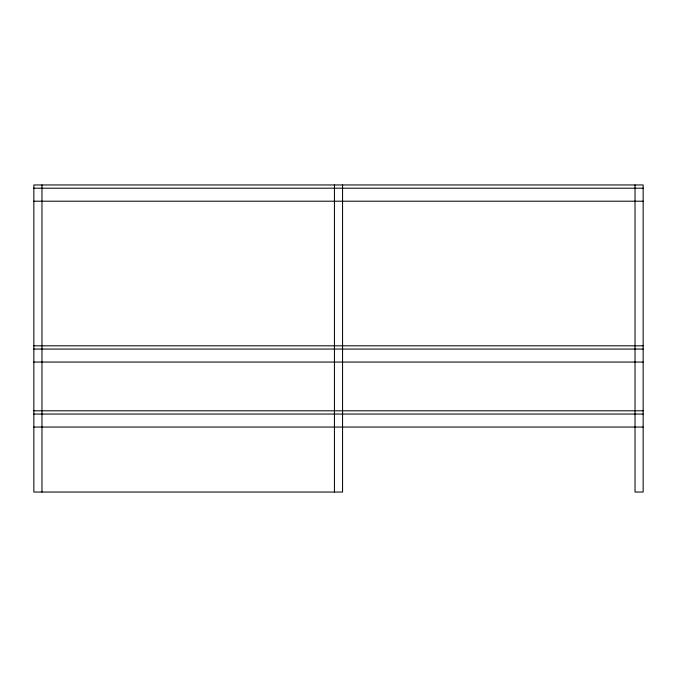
<?xml version="1.0" encoding="UTF-8"?>
<svg xmlns="http://www.w3.org/2000/svg" width="677" height="677" viewBox="0 0 677 677"><rect width="100%" height="100%" fill="white"/><g stroke="black" fill="none" stroke-linecap="round" stroke-linejoin="round"><path stroke-width="1.02" d="M33.85 188.206L643.15 188.206M33.85 201.204L643.15 201.204M33.85 345.812L643.15 345.812M33.85 349.061L643.15 349.061M33.85 362.06L643.15 362.06M33.85 410.804L643.15 410.804M33.85 414.053L643.15 414.053M33.85 427.052L643.15 427.052M635.026 184.956L635.026 492.044L643.15 492.044L643.15 184.956L33.85 184.956L33.85 492.044L342.562 492.044L342.562 184.956M334.438 184.956L334.438 492.044M41.974 184.956L41.974 492.044"/></g></svg>
